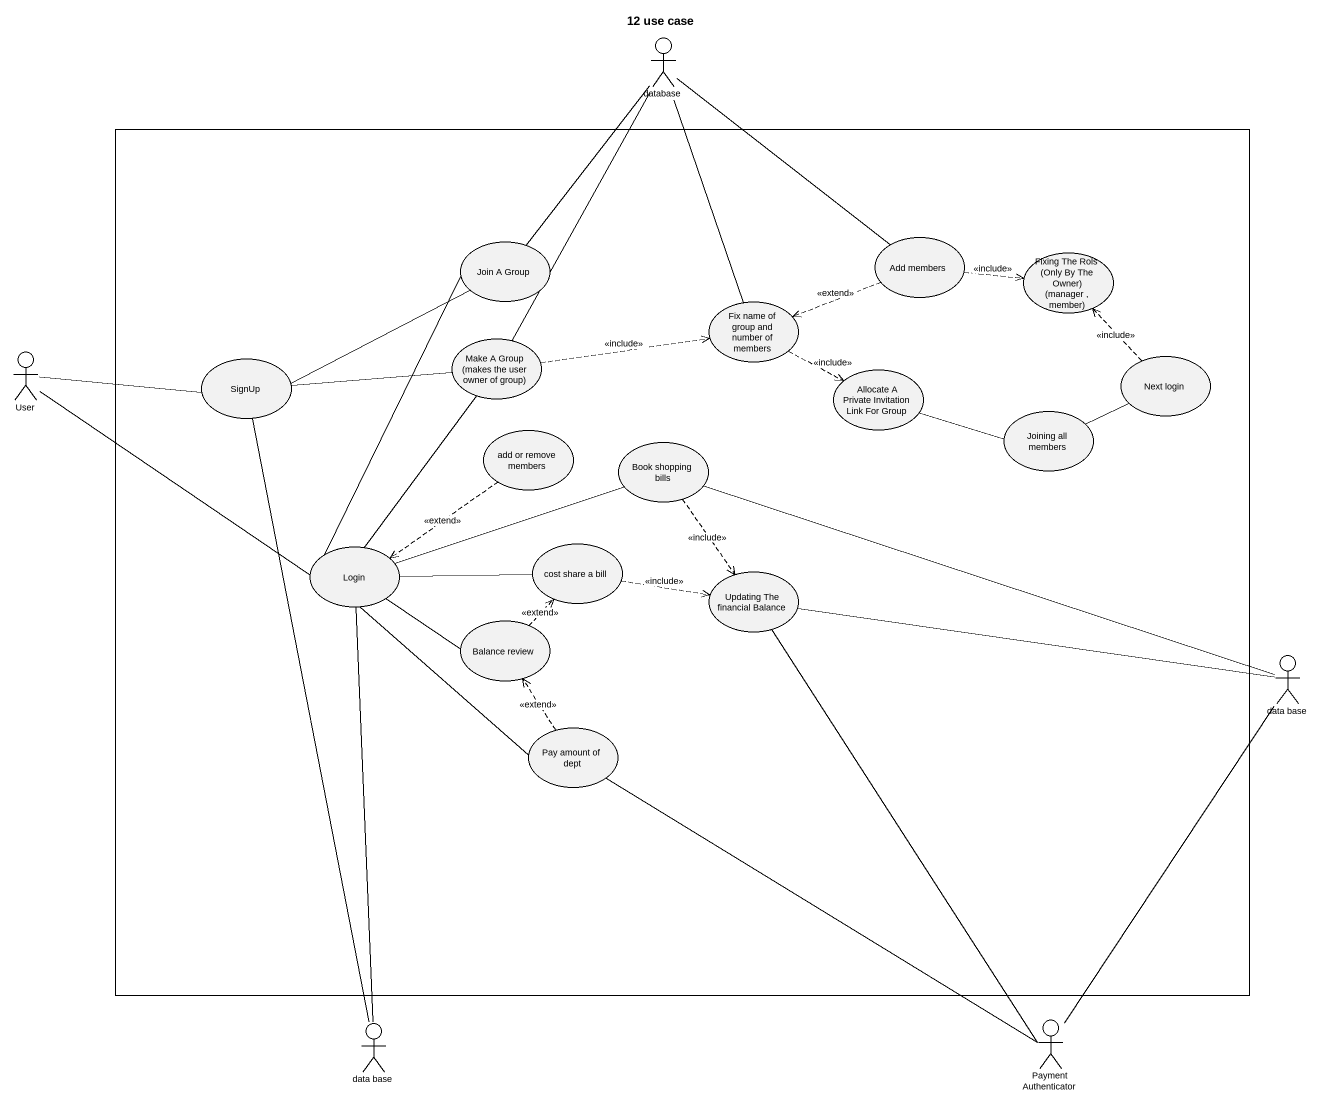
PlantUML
@startuml
title 12 use case
actor "database" as database_
rectangle " " as rectangle1 {
  usecase "Join A Group" as Join_A_Group
  usecase "Add members" as Add_members
  usecase "Fixing The Rols (Only By The Owner) (manager , member)" as Fixing_The_Rols_Only_By_The
  usecase "Fix name of group and number of members" as Fix_name_of_group_and
  usecase SignUp
  usecase "Make A Group (makes the user owner of group)" as Make_A_Group_makes_the_user
  usecase "Allocate A Private Invitation Link For Group" as Allocate_A_Private
  usecase "Next login" as Next_login
  usecase "Joining all members" as Joining_all_members
  usecase "add or remove members" as add_or_remove_members
  usecase "Book shopping bills" as Book_shopping_bills
  usecase Login
  usecase "cost share a bill" as cost_share_a_bill
  usecase "Updating The financial Balance" as Updating_The_financial
  usecase "Balance review" as Balance_review
  usecase "Pay amount of dept" as Pay_amount_of_dept
}
actor User
actor "data base" as data_base
actor "data base" as data_base_2
actor "Payment Authenticator" as Payment_Authenticator
Join_A_Group -up- database_
Add_members -up- database_
Add_members .right.> Fixing_The_Rols_Only_By_The : <<include>>
Add_members .left.> Fix_name_of_group_and : <<extend>>
Fix_name_of_group_and -up- database_
Fix_name_of_group_and .right.> Allocate_A_Private : <<include>>
User -right- SignUp
User -right- Login
SignUp -right- Join_A_Group
SignUp -right- Make_A_Group_makes_the_user
SignUp -- data_base_2
Make_A_Group_makes_the_user -up- database_
Make_A_Group_makes_the_user .right.> Fix_name_of_group_and : <<include>>
Allocate_A_Private -right- Joining_all_members
Next_login .up.> Fixing_The_Rols_Only_By_The : <<include>>
Joining_all_members -right- Next_login
add_or_remove_members ..> Login : <<extend>>
Book_shopping_bills ..> Updating_The_financial : <<include>>
Book_shopping_bills -right- data_base
Login -up- Join_A_Group
Login -up- Make_A_Group_makes_the_user
Login -right- Book_shopping_bills
Login -right- cost_share_a_bill
Login -right- Balance_review
Login -- Pay_amount_of_dept
Login -- data_base_2
cost_share_a_bill .right.> Updating_The_financial : <<include>>
Updating_The_financial -right- data_base
Updating_The_financial -- Payment_Authenticator
Balance_review .up.> cost_share_a_bill : <<extend>>
Pay_amount_of_dept .up.> Balance_review : <<extend>>
Pay_amount_of_dept -- Payment_Authenticator
Payment_Authenticator -up- data_base
@enduml
